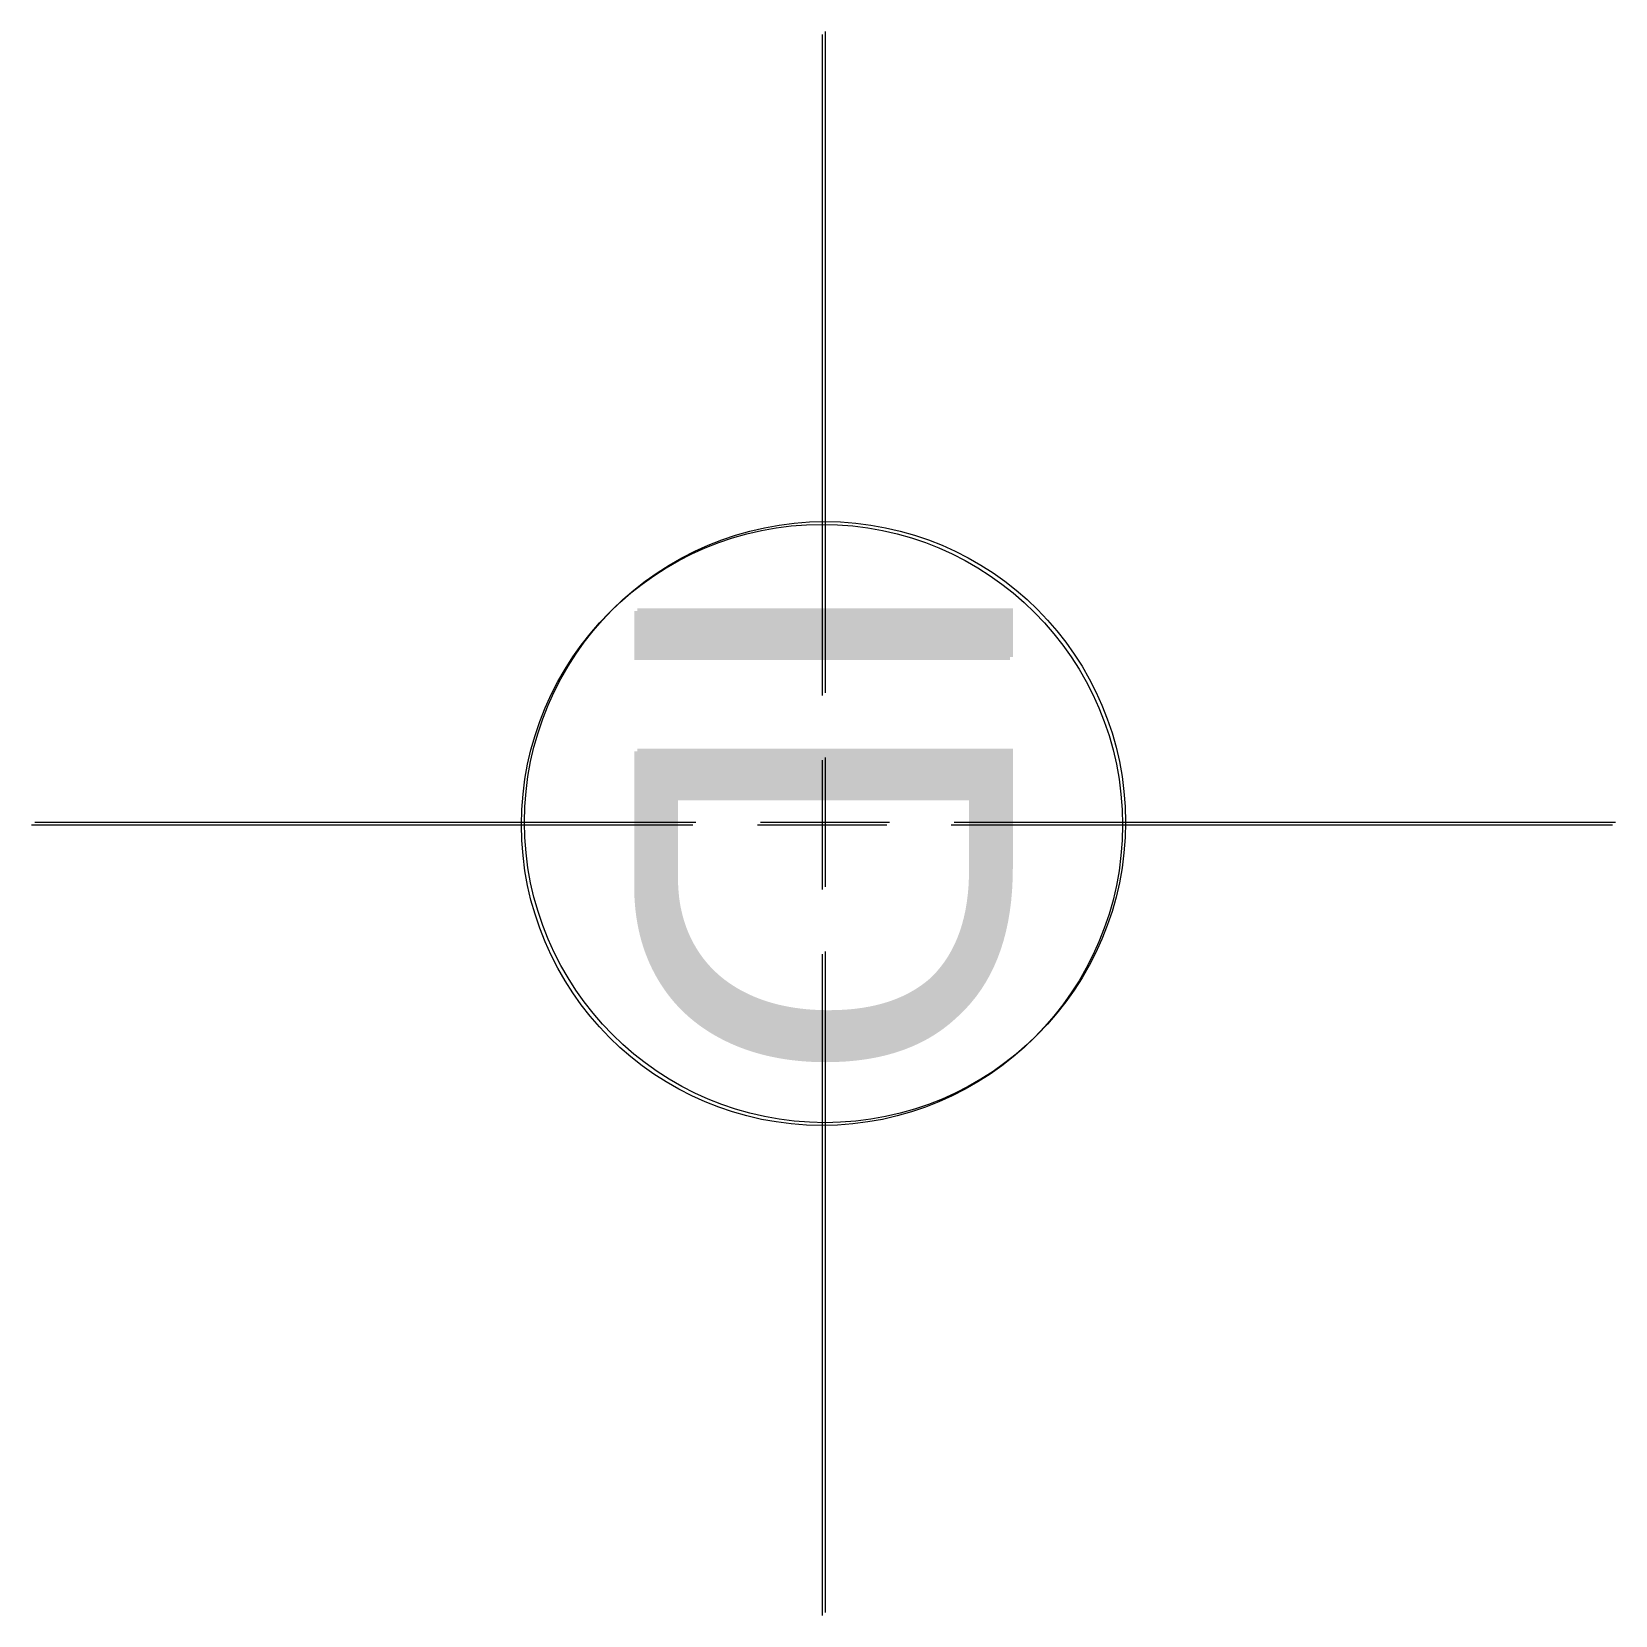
# Model space of a CAD drawing. Header units: inches. Extents: x 168.56 to 169.88, y 254.54 to 255.86.
import ezdxf
from ezdxf.enums import TextEntityAlignment as Align

# ---------------------------------------------------------------- set-up
doc = ezdxf.new("R2010")
doc.units = ezdxf.units.IN
doc.header["$MEASUREMENT"] = 0
doc.linetypes.add('CENTER2', pattern=[1.125, 0.75, -0.125, 0.125, -0.125])
doc.layers.get('0').update_dxf_attribs({"color": 1})
doc.styles.add('Dimtext', font='Arial.ttf', dxfattribs={"height": 0.3125})

msp = doc.modelspace()

# ---------------------------------------------------------------- linework, layer by layer
at = {"color": 0, "linetype": 'CENTER2', "transparency": 16777216}
for p, q in [((169.2187, 255.8568), (169.2187, 255.3068)), ((169.2212, 255.8591), (169.2212, 255.3091)), ((168.5612, 255.1993), (169.1112, 255.1993)), ((168.5637, 255.2016), (169.1137, 255.2016)), ((169.3262, 255.1993), (169.8762, 255.1993)), ((169.3287, 255.2016), (169.8787, 255.2016)), ((169.2187, 255.0918), (169.2187, 254.5418)), ((169.2212, 255.0941), (169.2212, 254.5441))]:
    msp.add_line(p, q, dxfattribs=at)
at = {"color": 0, "linetype": 'Continuous', "transparency": 16777216}
for p, q in [((169.2212, 255.2553), (169.2212, 255.1478)), ((169.2187, 255.2531), (169.2187, 255.1456)), ((169.2187, 255.2531), (169.2187, 255.1456)), ((169.2187, 255.2531), (169.2187, 255.1456)), ((169.165, 255.1993), (169.2725, 255.1993)), ((169.165, 255.1993), (169.2725, 255.1993)), ((169.165, 255.1993), (169.2725, 255.1993)), ((169.1674, 255.2016), (169.2749, 255.2016))]:
    msp.add_line(p, q, dxfattribs=at)
for centre in [(169.2187, 255.1993), (169.2187, 255.1993), (169.2187, 255.1993), (169.2212, 255.2016)]:
    msp.add_circle(centre, 0.25)

# ---------------------------------------------------------------- texts
at = {"style": 'Dimtext'}
for p in [(169.2187, 255.1993), (169.2187, 255.1993), (169.2212, 255.2016)]:
    msp.add_attdef('ID', text='001001', height=0.3125, rotation=270, dxfattribs=at).set_placement(p, align=Align.MIDDLE_CENTER)

doc.saveas('drawing.dxf')
